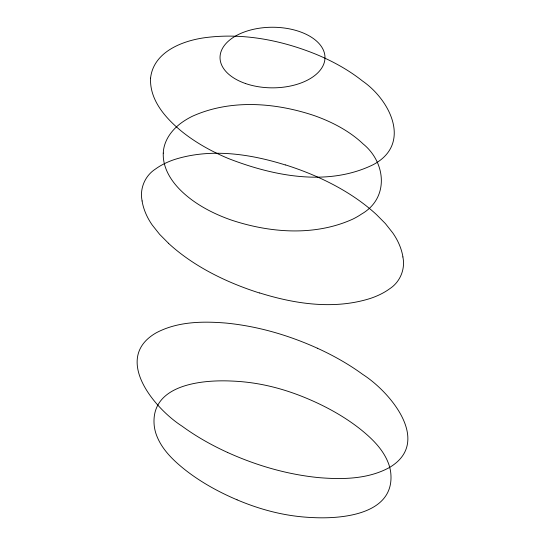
<?xml version="1.0" encoding="UTF-8"?>
<svg xmlns="http://www.w3.org/2000/svg" width="545" height="545" viewBox="0 0 545 545"><rect width="100%" height="100%" fill="white"/><g stroke="black" fill="none" stroke-linecap="round" stroke-linejoin="round"><path stroke-width="0.82" d="M285.416 164.985C249.855 153.847 210.636 148.002 174.407 159.549A68.152 39.349 0 0 0 155.386 169.093C144.909 175.81 139.5 188.802 142.129 200.962M259.584 292.917C295.145 304.055 334.364 309.901 370.593 298.353A68.152 39.349 0 0 0 389.614 288.809C400.091 282.092 405.5 269.101 402.871 256.94M237.075 499.826C256.947 508.281 277.943 514.269 299.443 516.585A117.727 67.968 0 0 0 313.613 517.621C343.098 519.01 394.825 514.099 390.785 473.06A117.727 67.968 0 0 0 388.994 464.885C383.905 449.897 372.051 438.514 359.966 428.874A242.716 140.133 0 0 0 307.918 398.831C288.053 390.37 267.057 384.389 245.557 382.072A117.727 67.968 0 0 0 231.387 381.037C201.902 379.647 150.175 384.559 154.215 425.591A117.727 67.968 0 0 0 156.006 433.772C161.095 448.76 172.949 460.144 185.034 469.776A242.716 140.133 0 0 0 237.082 499.826M317.333 348.207C288.482 335.148 257.635 326.169 226.066 323.076C202.488 321.121 177.186 321.489 155.87 333.015C112.495 358.29 154.303 408.43 182.173 426.238A274.741 158.622 0 0 0 227.667 452.507M227.667 452.507C256.518 465.559 287.365 474.545 318.934 477.638C342.512 479.586 367.814 479.219 389.13 467.692C432.505 442.424 390.697 392.277 362.827 374.469A274.741 158.622 0 0 0 317.333 348.207M168.46 243.24L159.644 234.357L152.253 225.051A150.536 86.914 0 0 1 142.075 200.969M402.925 256.933A150.536 86.914 0 0 0 392.72 232.858L385.356 223.545L376.541 214.662A248.227 143.315 0 0 0 285.498 164.903M259.502 292.999A248.227 143.315 0 0 1 168.432 243.254M163.262 153.104C162.614 168.098 171.437 181.648 181.941 191.588A145.808 84.182 0 0 0 231.182 220.016C270.007 232.94 314.56 236.414 352.635 219.199A77.874 44.962 0 0 0 361.642 214.001C389.341 198.06 386.003 162.396 363.059 143.88A145.808 84.182 0 0 0 313.818 115.458C274.993 102.535 230.44 99.054 192.365 116.269A77.874 44.962 0 0 0 183.358 121.474C172.697 128.552 163.766 139.874 163.262 153.104M150.57 78.146C149.494 100.559 166.232 118.871 182.527 132.06A205.097 118.408 0 0 0 228.266 158.466C273.447 176.096 327.756 186.935 373.23 164.672C412.122 144.023 390.22 100.055 362.473 80.98A205.097 118.408 0 0 0 316.734 54.575C281.888 40.303 243.445 32.734 205.826 37.571C182.882 40.507 153.424 51.693 150.57 78.146M245.563 83.549A52.484 30.302 0 0 0 324.977 58.008A52.484 30.302 0 0 0 246.96 31.079A52.484 30.302 0 0 0 245.563 83.549"/></g></svg>
